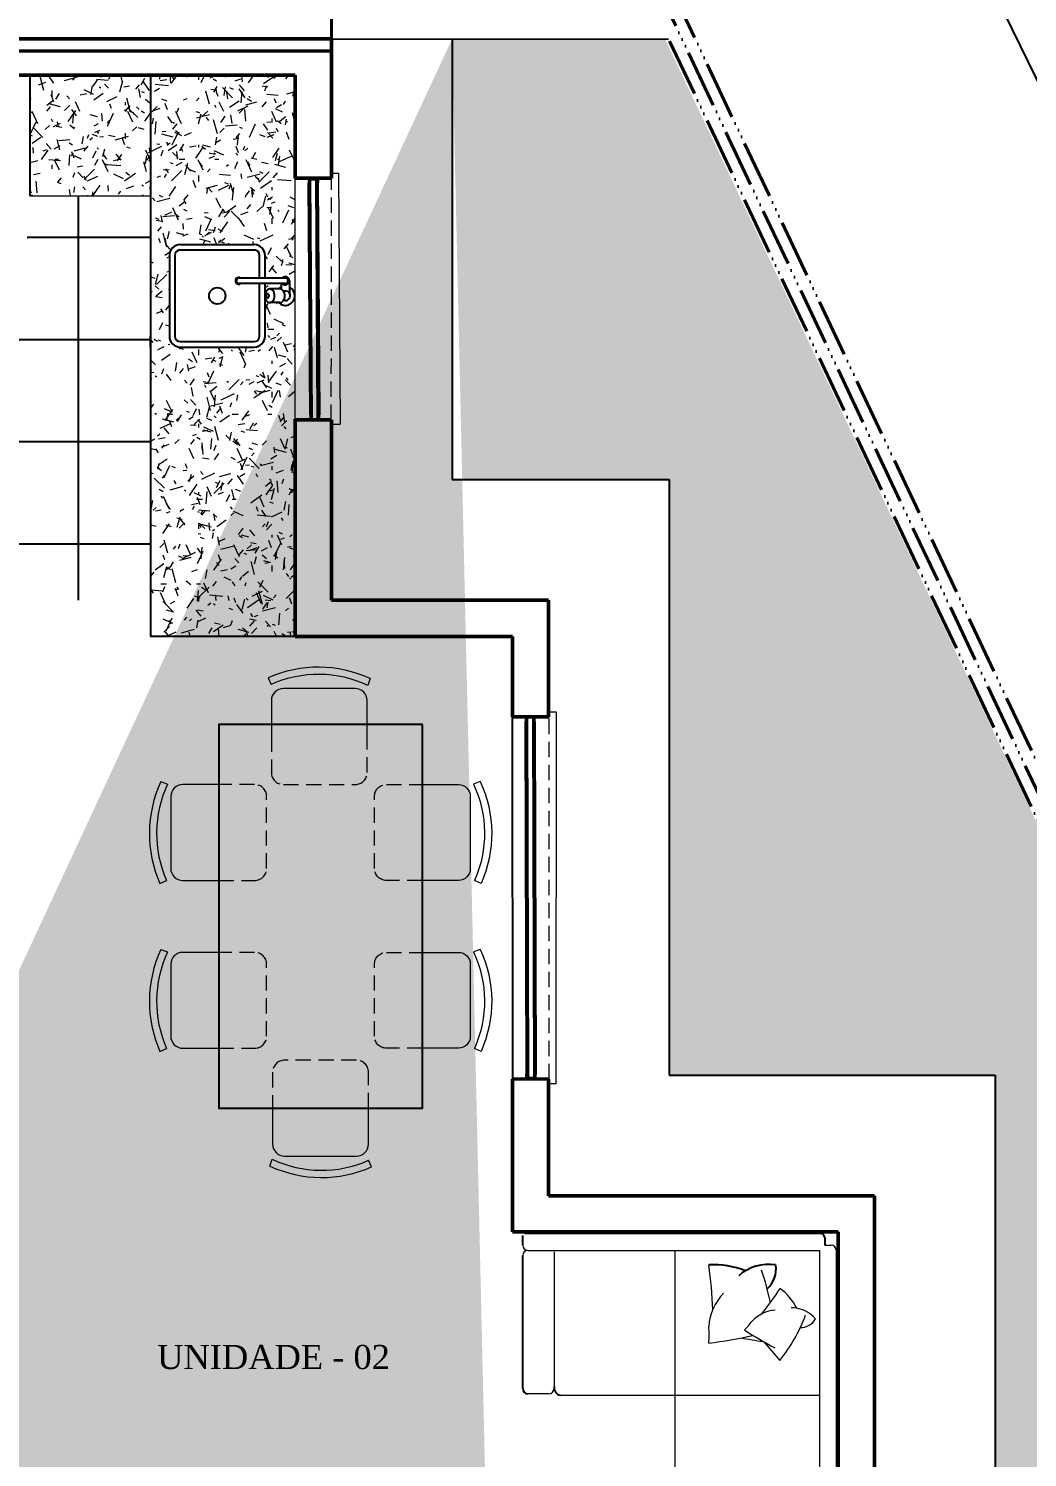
# Model space of a CAD drawing. Header units: centimetres. Extents: x -48696 to 156237, y -5617 to 29024.
# Drawn here: x 89047 to 89461, y 12716 to 13308 of the extents above; entities that cross this region are included whole.
import ezdxf

# ---------------------------------------------------------------- set-up
doc = ezdxf.new("R2010")
doc.units = ezdxf.units.CM
doc.linetypes.add('ACAD_ISO06W100', pattern=[36, 24, -3, 0, -3, 0, -3, 0, -3])
doc.linetypes.add('HIDDEN', pattern=[9.525, 6.35, -3.175])
for name, color, linetype in [('01', 1, 'Continuous'), ('ACESSORIOS', 2, 'Continuous'), ('COZ', 3, 'Continuous'), ('Hachuria - Moveis', 1, 'Continuous'), ('Piso', 55, 'Continuous'), ('PN010', 1, 'Continuous'), ('Portas-Cotas', 2, 'Continuous')]:
    doc.layers.add(name, color=color, linetype=linetype)
for name, color, linetype, lineweight in [('Corte Planta', 4, 'ACAD_ISO06W100', 40), ('Hachura', 1, 'Continuous', 9), ('Moveis', 1, 'Continuous', 9), ('Nível Fachada', 7, 'Continuous', 70), ('Parede Baixa', 5, 'Continuous', 50), ('Parede Corte', 4, 'Continuous', 40), ('Portas - Janelas', 2, 'Continuous', 20), ('Projeção Janela', 15, 'HIDDEN', 9)]:
    doc.layers.add(name, color=color, linetype=linetype, lineweight=lineweight)
doc.styles.add('Valéria', font='romantic.ttf', dxfattribs={"height": 10})
doc.dimstyles.new('Cota - 50', dxfattribs={"dimtxt": 10, "dimasz": 5, "dimexe": 10, "dimexo": 20, "dimgap": 5, "dimtad": 1, "dimtxsty": 'Valéria', "dimblk": 'DOT', "dimcen": 0, "dimclrd": 12, "dimclre": 12, "dimclrt": 2, "dimazin": 2, "dimtfac": 1, "dimtix": 1, "dimtmove": 0, "dimatfit": 3, "dimldrblk": 'DOT', "dimfxl": 1, "dimarcsym": 0})
pattern_1 = [(270, (98145.746, 789.49), (30.4, -17.6), [1.6, -26.8, 1.2, -11.6, 2.4, -28.4]), (275, (98160.146, 807.49), (31.09103, -15.75017), [3.2, -26.8, 2.4, -11.6, 4.8, -28.4]), (280, (98162.146, 797.09), (38.045905, -10.75682), [2.8, -6.8, 3.6, -21.2, 2, -26.4]), (285, (98165.746, 804.29), (35.95474, -9.00093), [5.6, -6.8, 6, -21.2, 4.4, -26.4]), (290, (98149.346, 801.091), (29.4635, -17.796127), [3.2, -22, 2.8, -16.4, 2, -12.8]), (295, (98143.746, 795.491), (29.161135, -19.944628), [4.4, -22, 5.6, -16.4, 4.8, -12.8]), (300, (98146.946, 789.49), (33.87358, 2.929234), [2, -13.2, 1.6, -19.6, 1.2, -26]), (305, (98132.546, 807.49), (39.68401, -2.97648), [4.4, -13.2, 3.2, -19.6, 2.4, -26]), (310, (98155.746, 800.691), (28.84938, -4.511456), [1.6, -17.6, 1.2, -11.2, 3.2, -20.4]), (315, (98141.346, 800.69), (39.31514, 8.20244), [3.2, -17.6, 2.4, -11.2, 6, -20.4]), (320, (98141.346, 794.69), (31.43113, 10.699715), [0.8, -14.8, 2, -24.4, 2.4, -12.4]), (330, (98144.146, 793.49), (29.82769, 13.26307), [2, -16.4, 0.8, -19.2, 1.6, -14.8]), (335, (98144.146, 807.89), (41.609064, 9.72655), [4.4, -16.4, 1.6, -19.2, 3.2, -14.8]), (340, (98139.346, 797.89), (28.744913, 14.652303), [1.2, -7.6, 2.4, -12.8, 1.6, -17.6]), (345, (98135.746, 812.29), (31.08549, 31.01116), [2.4, -7.6, 4.8, -12.8, 3.2, -17.6]), (350, (98162.946, 795.89), (21.962593, 27.80871), [2.8, -17.6, 1.2, -20.8, 2.4, -19.6]), (355, (98134.146, 792.29), (19.76909, 33.20336), [5.6, -17.6, 2.4, -20.8, 4.8, -19.6]), (360, (98145.746, 793.49), (14.8, 35.2), [2.4, -12.4, 1.6, -24.4, 0.8, -24.8]), (5, (98160.146, 807.89), (26.021, 37.611), [4.8, -12.4, 1.6, -24.4, 1.6, -24.8]), (10, (98158.146, 799.89), (19.352705, 33.06286), [2.8, -15.6, 2.4, -12.8, 2.8, -29.2]), (15, (98165.346, 792.69), (16.397444, 34.623746), [5.6, -15.6, 4.8, -12.8, 5.6, -29.2]), (20, (98135.346, 802.69), (10.89215, 32.05871), [3.2, -10.4, 1.6, -21.2, 2.4, -23.2]), (25, (98135.346, 781.09), (8.056603, 32.886033), [6, -10.4, 3.2, -21.2, 4.8, -23.2]), (30, (98140.146, 813.49), (3.79897, 38.21999), [2, -26.8, 2.4, -12.4, 2.8, -16.4]), (35, (98143.746, 809.89), (1.33749, 43.41948), [4.4, -26.8, 4.8, -12.4, 5.6, -16.4]), (40, (98131.346, 804.69), (9.502144, 37.21437), [1.2, -8.8, 1.6, -17.2, 3.2, -22.4]), (45, (98134.946, 801.09), (6.22254, 42.992092), [2.4, -8.8, 3.2, -17.2, 6, -22.4]), (50, (98163.346, 816.69), (-4.560758, 29.412914), [2.4, -14.4, 2.8, -12.4, 1.6, -16.8]), (55, (98138.146, 800.69), (-10.055855, 30.968367), [4.8, -14.4, 5.6, -12.4, 3.2, -16.8]), (60, (98128.946, 783.49), (-16.1023, 27.309996), [1.6, -11.2, 3.2, -24.8, 2.8, -22.8]), (65, (98150.946, 787.09), (-13.856973, 35.59079), [3.2, -11.2, 6, -24.8, 5.6, -22.8]), (70, (98151.346, 809.89), (-21.65716, 31.720143), [2.4, -16.8, 2, -15.2, 1.6, -24.4]), (75, (98136.946, 813.49), (-26.88492, 34.120974), [4.8, -16.8, 4.4, -15.2, 3.2, -24.4]), (80, (98141.746, 807.49), (-22.549755, 28.75254), [3.6, -13.2, 2.4, -18, 3.2, -17.6]), (85, (98159.746, 789.49), (-32.1425, 27.30531), [4.4, -13.2, 4.8, -18, 5.2, -17.6])]

# ---------------------------------------------------------------- blocks, each defined once
blk = doc.blocks.new('Pia Bancada Planta 01')
at = {"layer": 'COZ', "color": 2}
for p, q in [((0.435, 0.1875), (0.165, 0.1875)), ((0.435, 0.1675), (0.165, 0.1675)), ((0.125, 0.1475), (0.125, 0.0074)), ((0.145, 0.1475), (0.145, -0.045)), ((0.455, -0.1475), (0.455, 0.1475)), ((0.475, -0.1475), (0.475, 0.1475)), ((0.0509, 0.0175), (0.0579, 0.0175)), ((0.0705, 0.025), (0.1081, 0.025)), ((0.0359, -0.055), (0.0359, -0.0115)), ((0.0509, -0.0175), (0.0579, -0.0175)), ((0.0509, -0.045), (0.2209, -0.045)), ((0.0659, -0.045), (0.0659, -0.0241)), ((0.0705, -0.025), (0.1081, -0.025)), ((0.125, -0.0074), (0.125, -0.045)), ((0.0509, -0.065), (0.2209, -0.065)), ((0.125, -0.065), (0.125, -0.1475)), ((0.145, -0.065), (0.145, -0.1475)), ((0.435, -0.1675), (0.165, -0.1675)), ((0.435, -0.1875), (0.165, -0.1875))]:
    blk.add_line(p, q, dxfattribs=at)
blk.add_lwpolyline([(0.0705, 0.025, 0.133256), (0.0641, 0.0233, 0.106756), (0.058, 0.0177, 0.082828), (0.0543, 0.0099, 0.071352), (0.0528, 0, 0.071352), (0.0543, -0.0099, 0.082828), (0.058, -0.0177, 0.106756), (0.0641, -0.0233, 0.133256), (0.0705, -0.025, 0.133256)], format="xyb", dxfattribs=at)
for points in [[(0.1081, -0.025, 0.133256), (0.1145, -0.0233, 0.106756), (0.1206, -0.0177, 0.082828), (0.1244, -0.0099, 0.071352), (0.1258, 0, 0.071352), (0.1244, 0.0099, 0.082828), (0.1206, 0.0177, 0.106756), (0.1145, 0.0233, 0.133256), (0.1081, 0.025, 0.133256), (0.1017, 0.0233, 0.106756), (0.0956, 0.0177, 0.082828), (0.0919, 0.0099, 0.071352), (0.0904, 0, 0.071352), (0.0919, -0.0099, 0.082828), (0.0956, -0.0177, 0.106756), (0.1017, -0.0233, 0.133256)], [(0.1156, 0.0075, 0.133256), (0.1137, 0.007, 0.106756), (0.1119, 0.0053, 0.082828), (0.1107, 0.003, 0.071352), (0.1103, 0, 0.071352), (0.1107, -0.003, 0.082828), (0.1119, -0.0053, 0.106756), (0.1137, -0.007, 0.133256), (0.1156, -0.0075, 0.133256), (0.1175, -0.007, 0.106756), (0.1194, -0.0053, 0.082828), (0.1205, -0.003, 0.071352), (0.1209, 0, 0.071352), (0.1205, 0.003, 0.082828), (0.1194, 0.0053, 0.106756), (0.1175, 0.007, 0.133256)]]:
    blk.add_lwpolyline(points, format="xyb", close=True, dxfattribs=at)
blk.add_circle((0.3, 0), 0.03, dxfattribs=at)
for centre, radius, start, end in [((0.165, 0.1475), 0.04, 90, 180), ((0.165, 0.1475), 0.02, 90, 180), ((0.435, 0.1475), 0.04, 0, 90), ((0.435, 0.1475), 0.02, 0, 90), ((0.0509, 0), 0.035, 45.5847, 244.6231), ((0.0509, 0), 0.0175, 90, 204.62), ((0.0259, -0.0115), 0.01, 0, 24.62), ((0.0509, 0), 0.0175, 211.0027, 270), ((0.0509, -0.055), 0.015, 41.8103, 318.1897), ((0.0509, -0.055), 0.01, 90.0002, 270.0002), ((0.0509, 0), 0.035, 295.3769, 314.4153), ((0.2209, -0.055), 0.0125, 233.1301, 126.8699), ((0.2209, -0.055), 0.01, 270.0001, 90.0001), ((0.165, -0.1475), 0.04, 180, 270), ((0.165, -0.1475), 0.02, 180, 270), ((0.435, -0.1475), 0.04, 270, 0), ((0.435, -0.1475), 0.02, 270, 360)]:
    blk.add_arc(centre, radius, start, end, dxfattribs=at)
blk = doc.blocks.new('_Dot')
at = {"color": 0, "linetype": 'ByBlock', "lineweight": -2}
blk.add_line((-0.5, 0), (-1, 0), dxfattribs=at)
at = {"color": 0, "linetype": 'ByBlock', "const_width": 0.5}
blk.add_lwpolyline([(-0.25, 0, 1), (0.25, 0, 1)], format="xyb", close=True, dxfattribs=at)
blk = doc.blocks.new('*D1520')
at = {"color": 12, "lineweight": -2, "transparency": 16777216}
for p, q in [((88785.2, 14403.78), (88901.42, 14460.65)), ((90063.73, 12062.68), (88894.64, 14451.76)), ((89958.68, 12005.71), (90074.91, 12062.58))]:
    blk.add_line(p, q, dxfattribs=at)
at = {"layer": 'Defpoints', "color": 0, "transparency": 16777216}
for p in [(88892.44, 14456.26), (88767.23, 14394.99), (89940.72, 11996.92)]:
    blk.add_point(p, dxfattribs=at)
at = {"color": 12, "lineweight": -2, "transparency": 16777216, "xscale": 5, "yscale": 5, "zscale": 5}
for p, rotation in [((88892.44, 14456.26), 116.0746693799297), ((90065.93, 12058.19), 296.0746693799297)]:
    blk.add_blockref('_Dot', p, dxfattribs=dict(at, rotation=rotation))
at = {"color": 2, "transparency": 16777216, "insert": (89488.3, 13261.68), "char_height": 10, "attachment_point": 5, "rotation": 296.07467, "style": 'Valéria'}
blk.add_mtext('2666', dxfattribs=at)
blk = doc.blocks.new('cad')
at = {"layer": 'Moveis', "linetype": 'HIDDEN'}
for p, q in [((48757.25, 6115.68), (48727.25, 6115.68)), ((48722.25, 6110.68), (48722.25, 6095.68)), ((48762.25, 6095.68), (48762.25, 6110.68))]:
    blk.add_line(p, q, dxfattribs=at)
at = {"layer": 'Moveis'}
for p, q in [((48722.25, 6095.68), (48722.25, 6080.68)), ((48762.25, 6080.68), (48762.25, 6095.68)), ((48721.06, 6071.53), (48722.05, 6074.38)), ((48727.25, 6075.68), (48757.25, 6075.68)), ((48763.54, 6071.19), (48762.31, 6073.93))]:
    blk.add_line(p, q, dxfattribs=at)
at = {"layer": 'Moveis', "linetype": 'HIDDEN'}
for centre, start, end in [((48727.25, 6110.68), 90, 180), ((48757.25, 6110.68), 0, 90)]:
    blk.add_arc(centre, 5, start, end, dxfattribs=at)
at = {"layer": 'Moveis'}
for centre, radius, start, end in [((48727.25, 6080.68), 5, 180, 270), ((48757.25, 6080.68), 5, 270, 0), ((48742.67, 6118.15), 48.39, 244.77162, 293.94946), ((48742.67, 6118.15), 51.39, 245.13103, 293.96091)]:
    blk.add_arc(centre, radius, start, end, dxfattribs=at)

msp = doc.modelspace()

# ---------------------------------------------------------------- hatches: boundary and pattern name
h = msp.add_hatch()
h.set_pattern_fill('GRASS2', color=74, scale=15, pattern_type=2)
h.set_pattern_definition([(360, (103476.319, -68023.644), (15, 15), [2.25, -0.45, 0.6, -0.45, 2.25, -9]), (360, (103475.569, -68023.194), (15, 15), [1.5, -1.125, 2.25, -1.125, 1.5, -7.5]), (360, (103480.819, -68017.194), (15, 15), [1.875, -0.75, 1.875, -10.5]), (360, (103473.319, -68014.194), (15, 15), [0.75, -1.5, 0.75, -12]), (90, (103474.819, -68014.194), (-15, 15), [1.35, -13.65]), (90, (103479.319, -68023.194), (-15, 15), [1.5, -13.5]), (90, (103483.069, -68017.194), (-15, 15), [1.5, -13.5]), (45, (103481.269, -68023.344), (8e-15, 15), [1.5, -19.7132034]), (135, (103477.369, -68023.344), (-15, 8e-15), [1.5, -19.7132034]), (63.434949, (103480.819, -68023.269), (8e-10, 15), [1.5, -32.0410197]), (75.9637565, (103480.069, -68023.1943), (5e-10, 15), [1.5, -60.3465844]), (75.9637565, (103483.819, -68017.1943), (5e-10, 15), [1.2, -60.6465844]), (75.9637565, (103475.119, -68014.1943), (5e-10, 15), [1.05, -60.7965844]), (104.0362435, (103478.569, -68023.1943), (-5e-10, 15), [1.5, -60.3465844]), (104.0362435, (103482.319, -68017.1943), (-5e-10, 15), [1.2, -60.6465844]), (104.0362435, (103474.519, -68014.1943), (-5e-10, 15), [1.05, -60.7965844]), (116.565051, (103477.819, -68023.269), (-6e-09, 15), [1.5, -32.041002])])
h.paths.add_polyline_path([(89280.43687, 12430.75483), (89280.43687, 12440.75483), (89246.00067, 12440.75483), (89246.00067, 12430.75483)], flags=17)
h.paths.add_polyline_path([(89279.1189, 12360.75483), (89279.1189, 12370.75483), (89246.00067, 12370.75483), (89246.00067, 12360.75483)], flags=17)
h.paths.add_polyline_path([(89278.97084, 12290.75483), (89278.97084, 12300.75483), (89246.00067, 12300.75483), (89246.00067, 12290.75483)], flags=17)
h.paths.add_polyline_path([(89278.9218, 12220.75483), (89278.9218, 12230.75483), (89246.00067, 12230.75483), (89246.00067, 12220.75483)], flags=17)
h.paths.add_polyline_path([(89279.15296, 12150.75483), (89279.15296, 12160.75483), (89246.00067, 12160.75483), (89246.00067, 12150.75483)], flags=17)
h.paths.add_polyline_path([(89281.80252, 12090.75483), (89281.80252, 12080.75483), (89245.38007, 12080.75483), (89245.38007, 12090.75483)], flags=17)
h.paths.add_polyline_path([(89456.0601, 12090.79165), (89456.0601, 12081.50706), (89505.72097, 12081.50706), (89505.72097, 12090.79165)], flags=17)
h.paths.add_polyline_path([(89458.88747, 12150.75483), (89458.88747, 12160.5922), (89505.33439, 12160.5922), (89505.33439, 12150.75483)], flags=17)
h.paths.add_polyline_path([(89459.52175, 12220.5922), (89459.52175, 12231.87084), (89505.17351, 12231.87084), (89505.17351, 12220.5922)], flags=17)
h.paths.add_polyline_path([(89459.57152, 12291.87084), (89459.57152, 12301.94935), (89505.22261, 12301.94935), (89505.22261, 12291.87084)], flags=17)
h.paths.add_polyline_path([(89459.58694, 12361.94935), (89459.58694, 12370.75483), (89505.62487, 12370.75483), (89505.62487, 12361.94935)], flags=17)
h.paths.add_polyline_path([(89459.25563, 12430.75483), (89459.25563, 12440.65191), (89506.97521, 12440.65191), (89506.97521, 12430.75483)], flags=17)
h.paths.add_polyline_path([(89683.62005, 12089.93947), (89683.62005, 12079.93947), (89752.86926, 12079.93947), (89752.86926, 12089.93947)], flags=17)
h.paths.add_polyline_path([(89685.27742, 12159.93947), (89685.27742, 12149.93947), (89752.98153, 12149.93947), (89752.98153, 12159.93947)], flags=17)
h.paths.add_polyline_path([(89685.77218, 12229.93947), (89685.77218, 12219.93947), (89753.0938, 12219.93947), (89753.0938, 12229.93947)], flags=17)
h.paths.add_polyline_path([(89685.82107, 12299.93947), (89685.82107, 12289.93947), (89754.22021, 12289.93947), (89754.22021, 12299.93947)], flags=17)
h.paths.add_polyline_path([(89685.77463, 12370.07481), (89685.77463, 12359.93947), (89753.31834, 12359.93947), (89753.31834, 12370.07481)], flags=17)
h.paths.add_polyline_path([(89719.78879, 12440.93928), (89719.78879, 12429.93928), (89685.23134, 12429.93928), (89685.23134, 12440.93928)], flags=17)
edge = h.paths.add_edge_path()
edge.add_line((88740.86032, 12270.26413), (88740.68262, 11965.59327))
edge.add_line((88740.68262, 11965.59327), (89126.82176, 11977.28268))
edge.add_line((89126.82176, 11977.28268), (89126.76163, 12269.72123))
edge.add_line((89126.76163, 12269.72123), (88740.85995, 12269.64188))
edge.add_line((89222.09058, 13304.11184), (89222.0375, 13121.57374))
edge.add_line((89222.0375, 13121.57374), (89312.09058, 13121.54755))
edge.add_line((89312.09058, 13121.54755), (89312.09058, 12874.88854))
edge.add_line((89312.09058, 12874.88854), (89447.16489, 12874.88854))
edge.add_line((89447.16489, 12874.88854), (89447.16489, 12510.75483))
edge.add_line((89447.16489, 12510.75483), (89246.00067, 12510.75483))
edge.add_line((89246.00067, 12510.75483), (89245.99484, 12500.75483))
edge.add_line((89245.99484, 12500.75483), (89312.66297, 12500.75483))
edge.add_line((89312.66297, 12500.75483), (89313.00072, 12503.05101))
edge.add_line((89313.00072, 12503.05101), (89317.96242, 12505.15301))
edge.add_line((89317.96242, 12505.15301), (89317.96242, 12500.75483))
edge.add_line((89317.96242, 12500.75483), (89333.17339, 12501.29726))
edge.add_line((89333.17339, 12501.29726), (89352.48617, 12504.07541))
edge.add_line((89352.48617, 12504.07541), (89365.7654, 12504.70692))
edge.add_line((89365.7654, 12504.70692), (89376.10764, 12504.38828))
edge.add_line((89376.10764, 12504.38828), (89386.96522, 12503.70443))
edge.add_line((89386.96522, 12503.70443), (89396.5511, 12503.10066))
edge.add_line((89396.5511, 12503.10066), (89410.17953, 12500.65191))
edge.add_line((89410.17953, 12500.65191), (89421.67866, 12500.65191))
edge.add_line((89421.67866, 12500.65191), (89422.22705, 12504.38096))
edge.add_line((89422.22705, 12504.38096), (89426.49576, 12503.14618))
edge.add_line((89426.49576, 12503.14618), (89427.27607, 12500.19941))
edge.add_line((89427.27607, 12500.19941), (89610.17953, 12500.65191))
edge.add_line((89610.17953, 12500.65191), (89610.00275, 12497.84508))
edge.add_line((89610.00275, 12497.84508), (89647.62231, 12492.5779))
edge.add_line((89647.62231, 12492.5779), (89648.46672, 12498.31992))
edge.add_line((89648.46672, 12498.31992), (89652.73543, 12497.08514))
edge.add_line((89652.73543, 12497.08514), (89654.29606, 12491.1916))
edge.add_line((89654.29606, 12491.1916), (89661.35997, 12488.332))
edge.add_line((89661.35997, 12488.332), (89661.35649, 12497.00348))
edge.add_line((89661.35649, 12497.00348), (89693.28374, 12497.01627))
edge.add_line((89693.28374, 12497.01627), (89310.49673, 13303.77824))
edge.add_line((89310.49673, 13303.77824), (89222.09058, 13304.0973))
edge.add_line((89245.86009, 12269.73464), (89226.82629, 12269.72124))
edge.add_line((89226.82629, 12269.72124), (89226.82629, 12011.32984))
edge.add_line((89226.82629, 12011.32984), (89753.76365, 12010.26812))
edge.add_line((89753.76365, 12010.26812), (89753.76365, 11996.26179))
edge.add_line((89753.76365, 11996.26179), (89927.48199, 12001.52069))
edge.add_line((89927.48199, 12001.52069), (89753.33442, 12369.96645))
edge.add_line((89753.33442, 12369.96645), (89752.77303, 12019.94105))
edge.add_line((89752.77303, 12019.94105), (89653.76365, 12019.94105))
edge.add_line((89653.76365, 12019.94105), (89653.76365, 12034.78196))
edge.add_line((89653.76365, 12034.78196), (89616.36953, 12027.06818))
edge.add_line((89616.36953, 12027.06818), (89594.57193, 12026.02632))
edge.add_line((89594.57193, 12026.02632), (89594.89605, 12020.19426))
edge.add_line((89594.89605, 12020.19426), (89394.89605, 12020.19426))
edge.add_line((89394.89605, 12020.19426), (89394.89605, 12034.00669))
edge.add_line((89394.89605, 12034.00669), (89368.33225, 12032.08736))
edge.add_line((89368.33225, 12032.08736), (89345.38007, 12033.69833))
edge.add_line((89345.38007, 12033.69833), (89345.38007, 12020.59445))
edge.add_line((89345.38007, 12020.59445), (89245.38007, 12020.75483))
edge.add_line((89245.38007, 12020.75483), (89245.20487, 12269.73418))
at = {"layer": 'Hachura', "transparency": 33554687}
h = msp.add_hatch(dxfattribs=at)
h.set_pattern_fill('TEXTURED', color=55, scale=40, angle=270, pattern_type=2)
h.set_pattern_definition(pattern_1)
h.paths.add_polyline_path([(89157.07391, 13289.1162), (89047.09058, 13289.1162), (89047.09058, 13239.14819), (89097.09058, 13239.13365), (89157.07391, 13239.11621)])
h = msp.add_hatch(dxfattribs=at)
h.set_pattern_fill('TEXTURED', color=55, scale=40, angle=270, pattern_type=2)
h.set_pattern_definition(pattern_1)
h.paths.add_polyline_path([(89157.06215, 13218.95405), (89144.57034, 13218.95405), (89144.57034, 13206.0166), (89157.06215, 13206.0166)])
h.paths.add_polyline_path([(89097.09058, 13239.11621), (89157.06215, 13239.11621), (89157.06215, 13218.95405), (89097.09058, 13218.95405)])
h.paths.add_polyline_path([(89097.09058, 13218.95405), (89104.90367, 13218.95405), (89104.90367, 13180.98738), (89097.09058, 13180.98738)])
h.paths.add_polyline_path([(89144.64107, 13196.58161), (89145.18544, 13194.59761), (89150.50218, 13194.59761), (89151.23715, 13193.44821), (89153.90987, 13193.0402), (89155.50628, 13193.9304), (89157.04756, 13193.9304), (89157.03736, 13176.45405), (89143.0396, 13176.45405), (89144.95529, 13179.03862)])
edge = h.paths.add_edge_path()
edge.add_line((89157.07816, 13246.39121), (89157.07816, 13200.28382))
edge.add_line((89157.07816, 13200.28382), (89154.66886, 13201.28796))
edge.add_line((89154.66886, 13201.28796), (89154.66886, 13206.0166))
h = msp.add_hatch(dxfattribs=at)
h.set_pattern_fill('TEXTURED', color=55, scale=40, angle=270, pattern_type=2)
h.set_pattern_definition(pattern_1)
h.paths.add_polyline_path([(89157.09058, 13056.59262), (89097.09058, 13056.59262), (89097.09058, 13176.45405), (89157.09058, 13176.45405)])
h.paths.add_polyline_path([(89151.26886, 13202.80405), (89144.57034, 13202.80405), (89144.57034, 13200.10267), (89146.48355, 13200.53738), (89150.19277, 13200.53738), (89151.26886, 13201.28796)], flags=17)
edge = h.paths.add_edge_path()
edge.add_line((89097.09058, 13176.45405), (89097.09058, 13239.11621))
edge.add_line((89097.09058, 13239.11621), (89157.07604, 13239.11621))
edge.add_line((89157.07604, 13239.11621), (89157.07604, 13199.02616))
edge.add_line((89157.07604, 13199.02616), (89154.66886, 13203.93738))
edge.add_line((89154.66886, 13203.93738), (89154.66886, 13205.59954))
edge.add_line((89154.66886, 13205.59954), (89151.68166, 13206.95985))
edge.add_line((89151.68166, 13206.95985), (89151.68166, 13205.8264))
edge.add_line((89151.68166, 13205.8264), (89144.57034, 13205.8264))
edge.add_line((89144.57034, 13205.8264), (89144.57034, 13218.44008))
edge.add_line((89144.57034, 13218.44008), (89140.03701, 13218.95405))
edge.add_line((89140.03701, 13218.95405), (89103.558, 13218.95405))
edge.add_line((89103.558, 13218.95405), (89104.90367, 13214.42072))
edge.add_line((89104.90367, 13214.42072), (89104.90367, 13179.84126))
edge.add_line((89104.90367, 13179.84126), (89104.90367, 13177.85169))
edge.add_line((89104.90367, 13177.85169), (89106.63011, 13176.45405))
h = msp.add_hatch(dxfattribs=at)
h.set_pattern_fill('TEXTURED', color=55, scale=40, angle=270, pattern_type=2)
h.set_pattern_definition(pattern_1)
h.paths.add_polyline_path([(89104.90367, 13180.98738), (89097.09058, 13180.98738), (89097.09058, 13176.45405), (89104.90367, 13176.45405)])
at = {"layer": 'Piso'}
h = msp.add_hatch(dxfattribs=at)
h.set_pattern_fill('ANSI37', color=256, scale=13.333333, angle=45)
h.set_pattern_definition([(90, (98126.546, 818.29), (-42.33333, 3e-14), []), (180, (98126.546, 818.29), (-3e-14, -42.33333), [])])
h.paths.add_polyline_path([(88966.06308, 13288.47413), (88896.47334, 13289.19199), (88897.35846, 13141.85615), (88899.19179, 13141.85615), (88899.19179, 13146.43948), (88970.23346, 13146.43948), (88970.23346, 13078.34471), (88972.98346, 13078.34471), (88972.98346, 13081.35615), (88975.64573, 13081.35615), (88974.81679, 13076.77281), (88970.23346, 13076.77281), (88970.23346, 13072.18948), (89016.3383, 13071.63355), (89097.09058, 13071.63355), (89097.09058, 13239.13365), (89045.98908, 13239.14851), (89045.98908, 13219.96613), (89037.68508, 13219.96613), (89037.68508, 13217.89013), (88974.36708, 13217.89013), (88974.36708, 13219.96613), (88966.06308, 13219.96613)])

# ---------------------------------------------------------------- linework, layer by layer
at = {"color": 4}
msp.add_line((89172.09058, 13304.11184), (89311.82554, 13304.07121), dxfattribs=at)
for p, q in [((89222.09058, 13304.0973), (89222.09058, 13121.57373)), ((89222.09058, 13121.57373), (89312.09058, 13121.54755)), ((89312.09058, 13121.54755), (89312.09058, 12874.88854)), ((89312.09058, 12874.88854), (89447.16489, 12874.88854)), ((89447.16489, 12874.88854), (89447.16489, 12510.75483))]:
    msp.add_line(p, q)
msp.add_lwpolyline([(89097.09058, 13180.98738), (89097.09058, 13180.98738), (89097.09058, 13176.45405), (89097.09058, 13176.45405)], close=True)
at = {"layer": '01', "color": 1}
for centre, radius, start, end in [((89330.7394, 12761.26998), 34.98737, 68.28525858, 93.7469733), ((89353.26657, 12777.68284), 18.72871, 81.03124185, 131.41312595), ((89345.83884, 12794.33268), 10.51151, 310.55199163, 10.13604272)]:
    msp.add_arc(centre, radius, start, end, dxfattribs=at)
at = {"layer": 'ACESSORIOS'}
for p, q in [((89047.09058, 13289.1162), (89047.09058, 13239.14819)), ((89097.09058, 13289.13365), (89097.09058, 13056.61007)), ((89157.09058, 13056.59262), (89097.09058, 13056.61007)), ((89247.28603, 12873.23622), (89247.09057, 13023.23193))]:
    msp.add_line(p, q, dxfattribs=at)
at = {"layer": 'Corte Planta'}
for p, q in [((89935.26535, 11996.75402), (89135.36734, 13689.10626)), ((89943.04872, 11991.98735), (89140.89847, 13689.10465)), ((89927.48199, 12001.52069), (89311.82554, 13304.07121))]:
    msp.add_line(p, q, dxfattribs=at)
at = {"layer": 'Hachura'}
for p, q in [((89164.21994, 13146.93521), (89163.58125, 13245.93315)), ((89166.2199, 13146.94811), (89165.5812, 13245.94605)), ((89163.22329, 13146.41288), (89163.21029, 13148.42873)), ((89163.71995, 13146.93199), (89163.71028, 13148.43195)), ((89166.71989, 13146.95134), (89166.71021, 13148.45131)), ((89167.22328, 13146.42741), (89167.2102, 13148.45454)), ((89163.71995, 13146.93199), (89166.71989, 13146.95134)), ((89252.36977, 13023.23039), (89252.3754, 13021.20324)), ((89256.36979, 13023.23022), (89256.37538, 13021.21434)), ((89255.87122, 13022.71294), (89252.87123, 13022.70462)), ((89252.87123, 13022.70462), (89252.87539, 13021.20462)), ((89253.37123, 13022.70558), (89253.78467, 12873.70827)), ((89255.37122, 13022.71113), (89255.78467, 12873.71382)), ((89255.87122, 13022.71294), (89255.87538, 13021.21295)), ((89252.15299, 12809.23719), (89374.34917, 12809.23719)), ((89376.51583, 12804.40386), (89379.1825, 12804.40386)), ((89253.51583, 12802.23719), (89374.34917, 12802.23719)), ((89264.34917, 12801.69435), (89264.34917, 12744.96966)), ((89314.34917, 12802.23719), (89314.34917, 12642.23719)), ((89374.34917, 12802.23719), (89374.34917, 12642.23719)), ((89262.1825, 12742.80299), (89253.51583, 12742.80299)), ((89266.94614, 12742.23719), (89374.34917, 12742.23719))]:
    msp.add_line(p, q, dxfattribs=at)
for centre, radius, start, end in [((89253.5332, 12804.40386), 2.16667, 180, 270), ((89379.1825, 12802.23719), 2.16667, 0, 90), ((89253.51583, 12800.07052), 2.16667, 90, 180), ((89178.29117, 12773.32026), 151.89223, 1.64230873, 8.65686779), ((89248.20922, 12758.52282), 108.1053, 11.77341266, 19.14033026), ((89267.76436, 12842.72089), 106.32456, 321.05171291, 328.06627196), ((89343.3121, 12766.88213), 24.49116, 27.69466276, 53.15637748), ((89351.1239, 12768.95836), 22.73927, 136.75178236, 175.5570097), ((89357.64949, 12761.68478), 15.91749, 96.16118653, 134.96641388), ((89298.19077, 12803.01059), 75.67371, 322.20029432, 338.54973444), ((89362.76206, 12765.34652), 13.1101, 40.44064603, 90.82253013), ((89289.69463, 12767.25324), 38.91306, 354.88888677, 5.11111323), ((89324.21926, 12788.75665), 27.23914, 314.29829094, 324.52051741), ((89433.88712, 12909.46532), 166.95377, 237.11667589, 242.13583719), ((89366.397, 12777.57998), 7.35806, 269.9613958, 329.5454469), ((89296.46654, 13000.13734), 238.50538, 277.70727171, 282.18934391), ((89391.28532, 13040.29035), 278.72258, 259.78218554, 261.71195035), ((89502.57732, 12887.62357), 195.10581, 219.19158971, 222.17504393), ((89262.1825, 12744.96966), 2.16667, 270, 0)]:
    msp.add_arc(centre, radius, start, end, dxfattribs=at)
at = {"layer": 'Hachuria - Moveis'}
for p, q in [((89162.57814, 13246.41119), (89162.59094, 13244.42673)), ((89163.08126, 13245.92993), (89166.08119, 13245.94928)), ((89163.08126, 13245.92993), (89163.09093, 13244.42996)), ((89166.08119, 13245.94928), (89166.09087, 13244.44931)), ((89166.57813, 13246.42573), (89166.59086, 13244.45254)), ((89252.78599, 12873.23226), (89252.78052, 12875.20549)), ((89253.28468, 12873.70688), (89253.28051, 12875.20688)), ((89256.28466, 12873.71521), (89256.2805, 12875.2152)), ((89256.78601, 12873.23209), (89256.7805, 12875.21659)), ((89256.28466, 12873.71521), (89253.28468, 12873.70688))]:
    msp.add_line(p, q, dxfattribs=at)
at = {"layer": 'Parede Baixa'}
for p, q in [((87949.35064, 13304.46555), (89172.09058, 13304.10999)), ((87949.35064, 13299.46555), (89172.09058, 13299.10999)), ((88896.47334, 13289.19199), (89157.09058, 13289.1162)), ((89157.07816, 13246.39121), (89172.09058, 13246.38684)), ((89157.07391, 13239.11621), (89157.07604, 13239.11621)), ((89157.06808, 13229.11621), (89157.07313, 13229.11621)), ((89157.04908, 13146.39121), (89172.09058, 13146.38684)), ((89172.09058, 13071.58826), (89262.09058, 13071.56209)), ((89262.09058, 13071.56645), (89262.09058, 13023.22749)), ((89157.09058, 13056.59262), (89247.09058, 13056.56645)), ((89247.09058, 13056.56645), (89247.09058, 13023.22749)), ((89262.33019, 13023.22749), (89247.09057, 13023.23193)), ((89247.09058, 12873.22749), (89247.09058, 12809.88854)), ((89262.28603, 12873.23186), (89247.28603, 12873.23622)), ((89262.09058, 12873.22749), (89262.09058, 12824.88854)), ((89262.09058, 12824.88854), (89397.16489, 12824.88854)), ((89397.16489, 12824.88854), (89397.16489, 12525.75483)), ((89247.09058, 12809.88854), (89382.16489, 12809.88854)), ((89382.16489, 12809.88854), (89382.16489, 12565.75523))]:
    msp.add_line(p, q, dxfattribs=at)
at = {"layer": 'Parede Baixa', "color": 5}
for p, q in [((89172.09058, 13304.11184), (89172.09058, 13246.38684)), ((89157.09058, 13289.1162), (89157.09058, 13246.3912)), ((89157.09058, 13146.3912), (89157.09058, 13056.59262)), ((89172.09058, 13146.38684), (89172.09058, 13071.58826))]:
    msp.add_line(p, q, dxfattribs=at)
at = {"layer": 'Parede Corte'}
msp.add_line((89172.16851, 13314.11182), (89172.16851, 13304.10997), dxfattribs=at)
at = {"layer": 'Piso'}
for p, q in [((89163.21029, 13148.42873), (89162.59094, 13244.42673)), ((89163.71028, 13148.43195), (89163.09093, 13244.42996)), ((89166.71021, 13148.45131), (89166.09087, 13244.44931)), ((89167.2102, 13148.45454), (89166.59086, 13244.45254)), ((89252.3754, 13021.20324), (89252.78052, 12875.20549)), ((89252.87539, 13021.20462), (89253.28051, 12875.20688)), ((89255.87538, 13021.21295), (89256.2805, 12875.2152)), ((89256.37539, 13021.21295), (89256.7805, 12875.21659))]:
    msp.add_line(p, q, dxfattribs=at)
at = {"layer": 'PN010'}
for p, q in [((89252.3754, 13021.20324), (89252.87539, 13021.20462)), ((89255.87538, 13021.21295), (89256.37539, 13021.21295)), ((89251.36653, 12804.40386), (89251.36653, 12808.35761)), ((89376.51583, 12807.75967), (89376.51583, 12804.40386)), ((89251.34917, 12744.96966), (89251.34917, 12800.07052)), ((89381.34917, 12802.23719), (89381.34917, 12641.88293))]:
    msp.add_line(p, q, dxfattribs=at)
msp.add_lwpolyline([(89209.77528, 13020.08253), (89125.34194, 13020.08253), (89125.34194, 12861.14919), (89209.77528, 12861.14919), (89209.77528, 13020.08253)], dxfattribs=at)
for centre, radius, start, end in [((89374.64899, 12807.34948), 1.91137, 12.392405, 99.02490827), ((89253.51583, 12744.96966), 2.16667, 180, 270), ((89267.53717, 12745.39924), 3.21681, 172.32557423, 259.41286161)]:
    msp.add_arc(centre, radius, start, end, dxfattribs=at)
at = {"layer": 'Portas - Janelas'}
for p, q in [((89172.07938, 13248.48803), (89175.06488, 13248.50729)), ((89175.06488, 13248.50729), (89175.73583, 13144.50946)), ((89157.01983, 13146.39122), (89157.07816, 13246.39121)), ((89047.09058, 13239.14819), (89097.09058, 13239.13365)), ((89172.01872, 13144.48547), (89175.73583, 13144.50946)), ((89265.3057, 13025.22663), (89262.18833, 13025.22754)), ((89265.26008, 12871.23099), (89265.3057, 13025.22663)), ((89265.26008, 12871.23099), (89262.28486, 12871.23186))]:
    msp.add_line(p, q, dxfattribs=at)
at = {"layer": 'Projeção Janela'}
for p, q in [((89172.01983, 13146.38247), (89172.07815, 13246.38246)), ((89262.26067, 12873.23186), (89262.3051, 13023.2275))]:
    msp.add_line(p, q, dxfattribs=at)

# ---------------------------------------------------------------- block references
at = {"layer": 'Nível Fachada', "xscale": 113.3333333333333, "yscale": 113.3333333333333, "zscale": 113.3333333333333, "rotation": 180}
msp.add_blockref('Pia Bancada Planta 01', (89158.73701, 13197.70405), dxfattribs=at)
at = {"layer": 'Piso', "yscale": 0.9933333333333333, "zscale": 0.9933333333333333}
for p, xscale, rotation in [((137584.34717, 19070.15571), 0.9933333333333333, 180), ((83070.3021, 61392.67942), 0.9933333333333333, 270), ((95264.81512, 61392.67942), -0.9933333333333333, 90), ((83070.3021, 61323.14608), 0.9933333333333333, 270), ((95264.81512, 61323.14608), -0.9933333333333333, 90)]:
    msp.add_blockref('cad', p, dxfattribs=dict(at, xscale=xscale, rotation=rotation))
at = {"layer": 'Piso', "xscale": 0.9933333333333333, "yscale": 0.9933333333333333, "zscale": 0.9933333333333333}
msp.add_blockref('cad', (40750.26172, 6806.10934), dxfattribs=at)

# ---------------------------------------------------------------- texts
at = {"layer": 'Portas-Cotas', "insert": (89148.06903, 12763.06354), "char_height": 10, "attachment_point": 2, "style": 'Valéria'}
msp.add_mtext('{\\C12;UNIDADE - 02}', dxfattribs=at)

# ---------------------------------------------------------------- dimensions: what is measured, and where the dimension line sits
dim = msp.add_aligned_dim(p1=(89940.71772, 11996.91907), p2=(88767.23138, 14394.98563), distance=-139.3961, text='2666', dimstyle='Cota - 50', override={"dimtxsty": 'Valéria'})
dim.commit()
dim.dimension.update_dxf_attribs({"geometry": '*D1520', "text_midpoint": (89488.29829, 13261.68325)})

doc.saveas('drawing.dxf')
